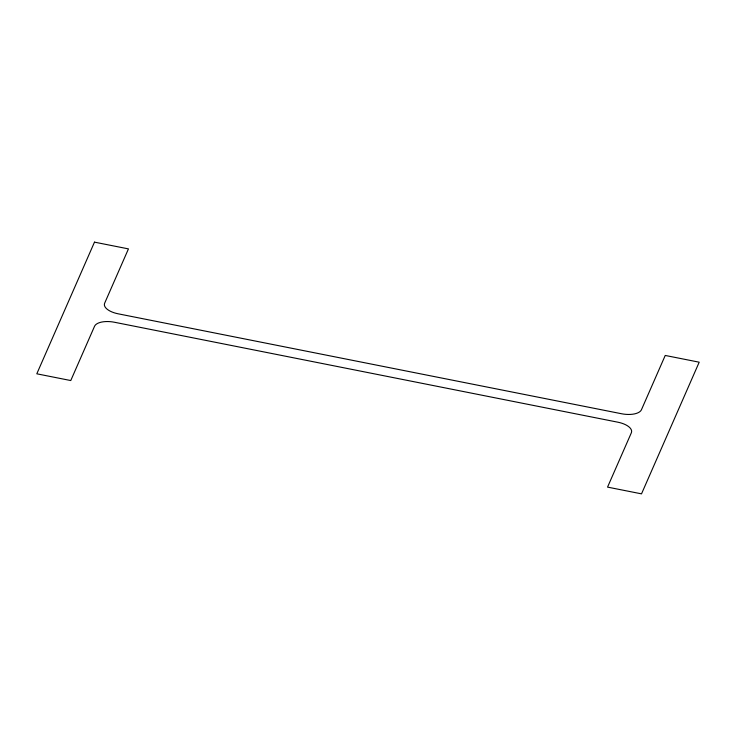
<?xml version="1.0" encoding="UTF-8"?>
<svg xmlns="http://www.w3.org/2000/svg" width="736" height="736" viewBox="0 0 736 736"><rect width="100%" height="100%" fill="white"/><g stroke="black" fill="none" stroke-linecap="round" stroke-linejoin="round"><path stroke-width="1.1" d="M94.484 242.144L36.8 373.805L70.766 380.549L94.548 326.269A17.103 7.765 7.9 0 1 114.43 322.248L617.872 422.197A17.103 7.765 7.9 0 1 631.332 432.832L607.55 487.112L641.516 493.856L699.2 362.195L665.234 355.451L641.452 409.731A17.103 7.765 7.9 0 1 621.57 413.752L118.128 313.803A17.103 7.765 7.9 0 1 104.668 303.168L128.45 248.888L94.484 242.144"/></g></svg>
